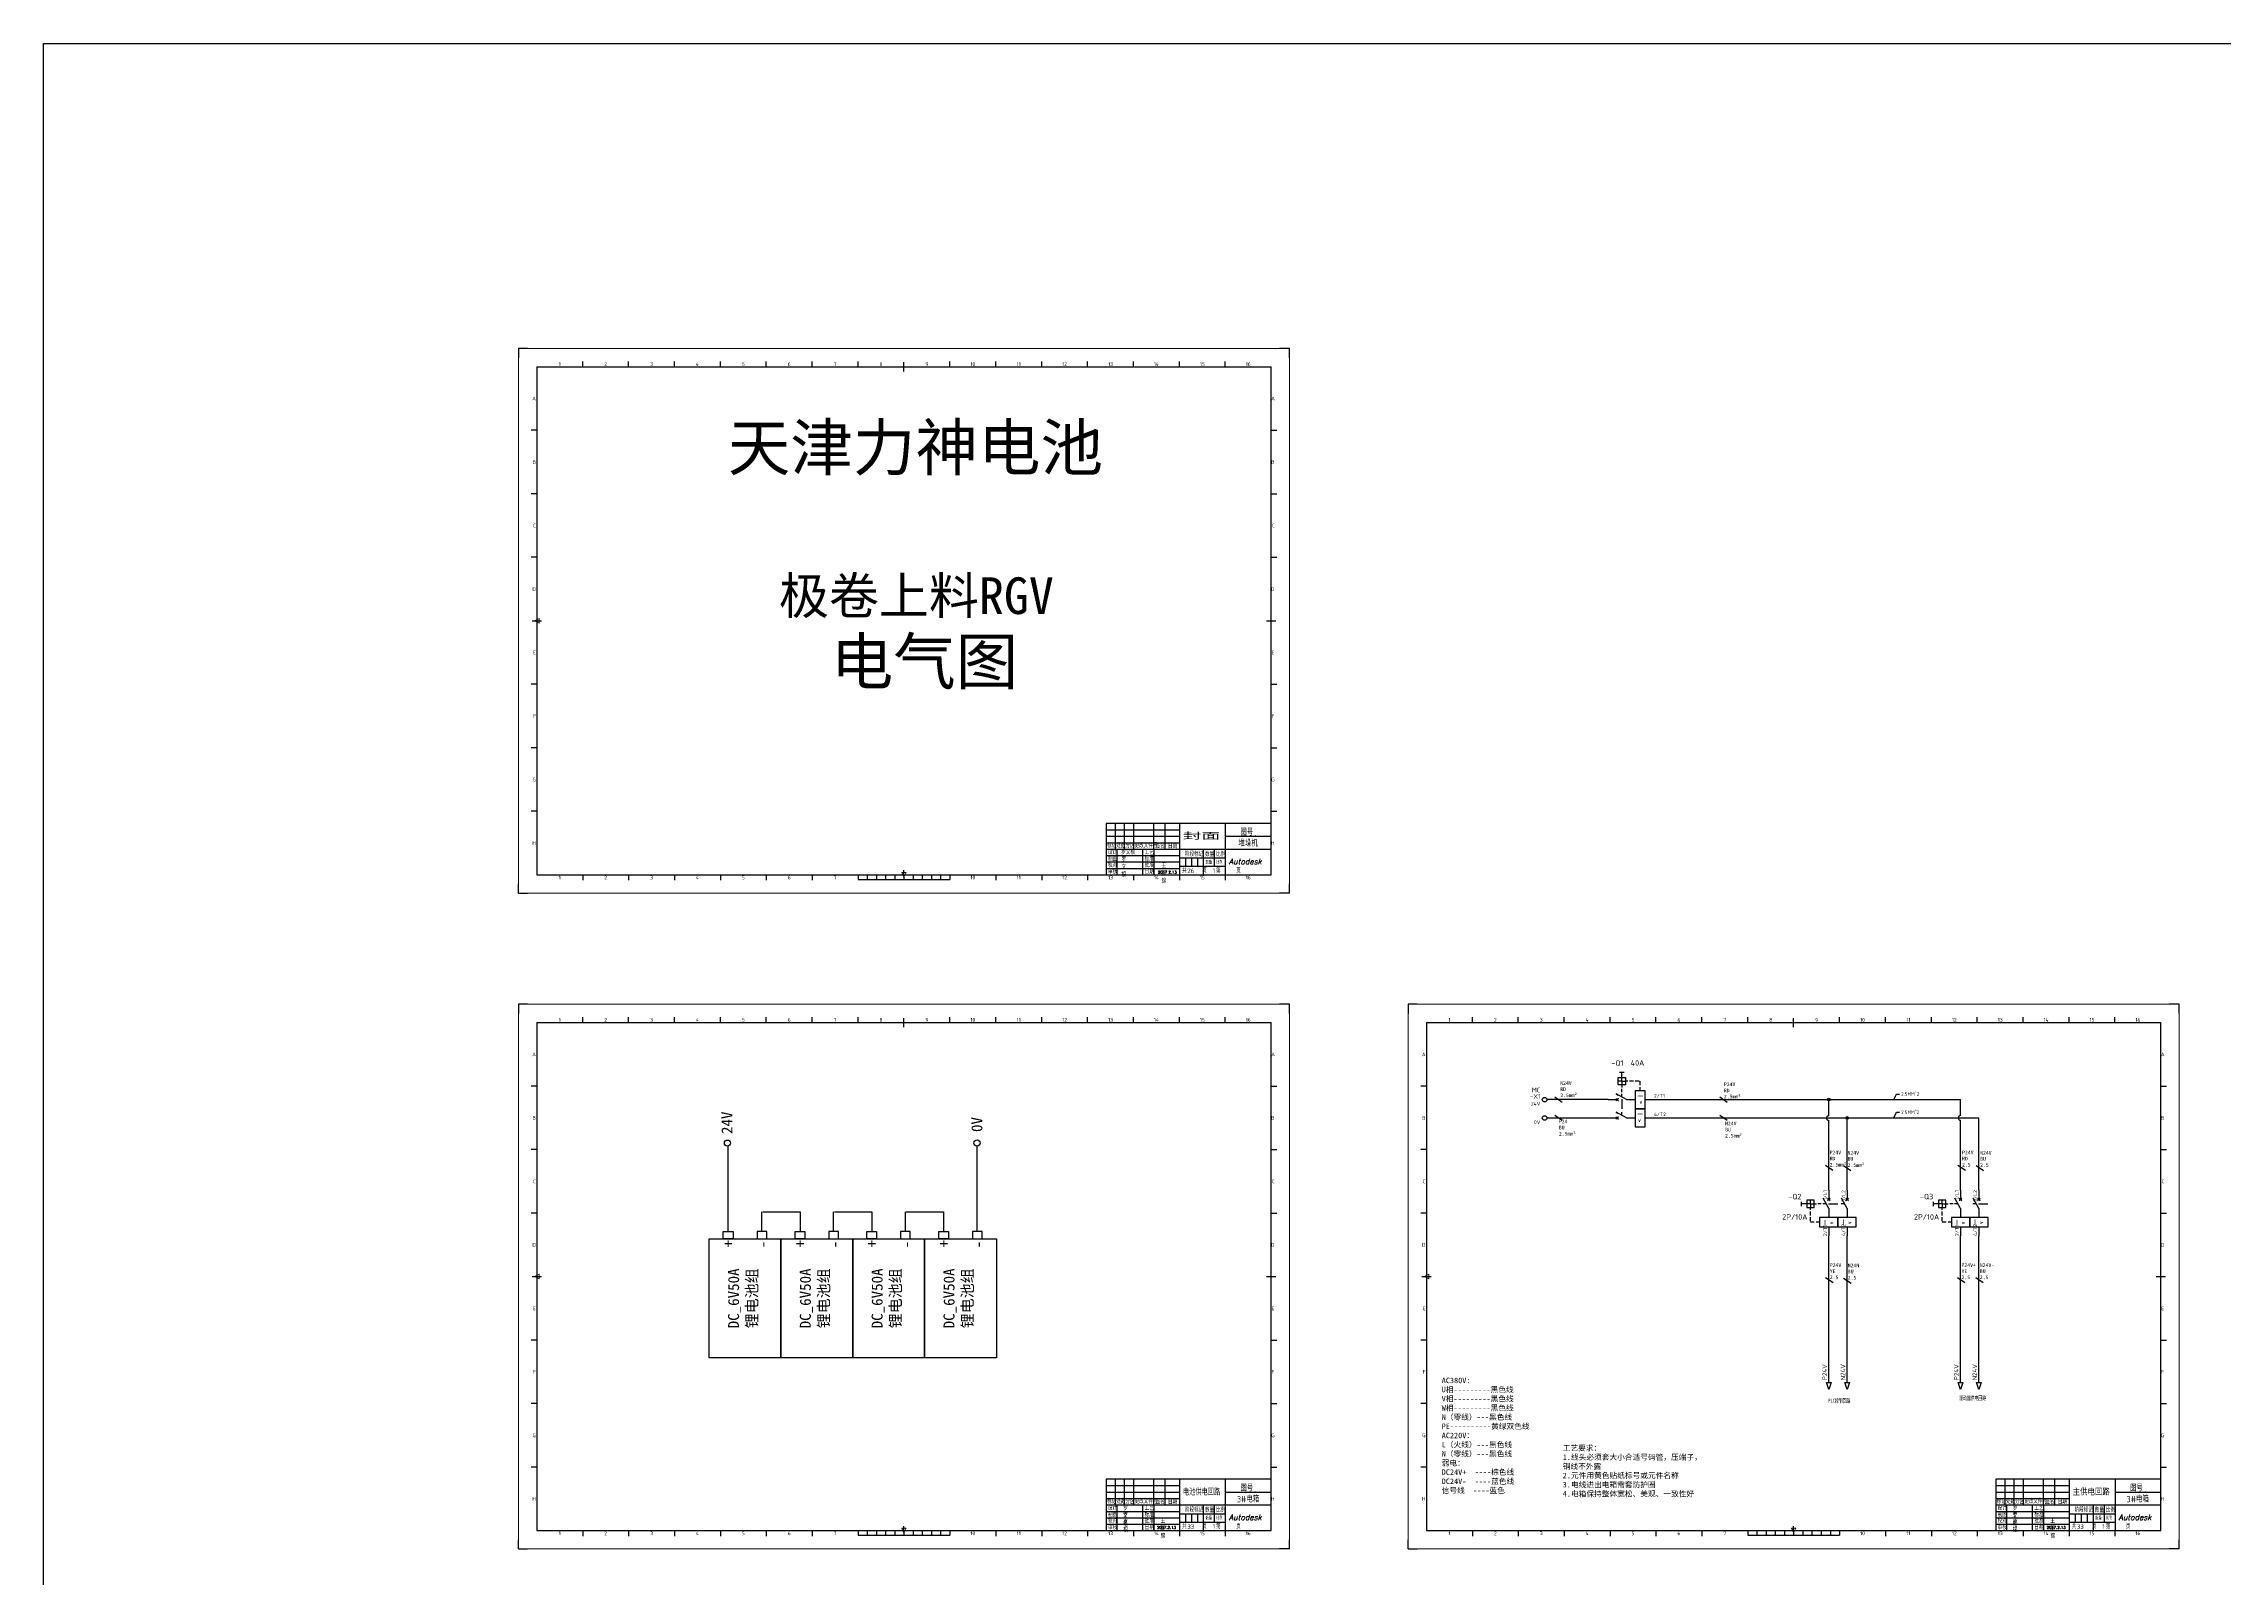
# Model space of a CAD drawing. Header units: inches. Extents: x -128 to 31549, y -2321 to 19035.
# Drawn here: x -128 to 2251, y 6030 to 7704 of the extents above; entities that cross this region are included whole.
import ezdxf
from ezdxf.enums import TextEntityAlignment as Align

# ---------------------------------------------------------------- set-up
doc = ezdxf.new("R2010")
doc.units = ezdxf.units.IN
doc.header["$MEASUREMENT"] = 0
for name, color, linetype in [('AE_BOR', 1, 'Continuous'), ('BLU_0.5mm^2', 5, 'Continuous'), ('BLU_1.5mm^2', 5, 'Continuous'), ('BLU_2.5mm^2', 5, 'Continuous'), ('BLU_6.0mm^2', 5, 'Continuous'), ('LINK', 9, 'Continuous'), ('LOC', 8, 'Continuous'), ('MISC', 2, 'Continuous'), ('SYMS', 7, 'Continuous'), ('TAGS', 51, 'Continuous'), ('TERMS', 4, 'Continuous'), ('WIRENO', 70, 'Continuous'), ('YEL_1.5mm^2', 2, 'Continuous'), ('YEL_2.5mm^2', 2, 'Continuous'), ('YEL_6.0mm^2', 2, 'Continuous'), ('图框_外框线', 7, 'Continuous'), ('图框_标题栏属性', 1, 'Continuous'), ('图框_标题栏文字', 6, 'Continuous')]:
    doc.layers.add(name, color=color, linetype=linetype)
doc.styles.get("Standard").update_dxf_attribs({"font": 'txt', "bigfont": 'gbcbig.shx'})
doc.styles.add('WD', font='romans.shx', dxfattribs={"bigfont": 'gbcbig.shx'})
doc.styles.add('WD_IEC', font='ISOCP2.shx', dxfattribs={"width": 0.9, "height": 4, "bigfont": 'gbcbig.shx'})
doc.styles.add('工程字', font='gbenor.shx', dxfattribs={"bigfont": 'gbcbig.shx'})
doc.styles.add('标准', font='', dxfattribs={"width": 0.667})
doc.styles.get('标准').set_extended_font_data('FangSong_GB2312')
doc.dimstyles.get("Standard").update_dxf_attribs({"dimtxt": 0.18, "dimasz": 0.18, "dimexe": 0.18, "dimexo": 0.0625, "dimgap": 0.09, "dimtad": 0, "dimtih": 1, "dimtoh": 1, "dimdec": 4, "dimzin": 0, "dimdsep": 46, "dimtxsty": 'Standard', "dimcen": 0.09, "dimadec": 0, "dimazin": 0, "dimtfac": 1, "dimtdec": 4, "dimtofl": 0, "dimtmove": 0, "dimatfit": 3, "dimfxl": 1, "dimtolj": 1, "dimtzin": 0, "dimarcsym": 0})

# ---------------------------------------------------------------- blocks, each defined once
blk = doc.blocks.new('gb_a1')
for p, q in [((20, 574), (20, 20)), ((20, 574), (821, 574)), ((821, 20), (821, 574)), ((20, 20), (821, 20))]:
    blk.add_line(p, q)
at = {"layer": 'AE_BOR', "lineweight": 30}
for p, q in [((10, 594), (0, 594)), ((0, 594), (0, 584)), ((841, 594), (830, 594)), ((841, 584), (841, 594)), ((0, 0), (0, 10)), ((0, 0), (10, 0)), ((841, 0), (830, 0)), ((841, 0), (841, 10))]:
    blk.add_line(p, q, dxfattribs=at)
at = {"layer": 'AE_BOR', "color": 1, "lineweight": 15}
for p, q in [((0, 594), (841, 594)), ((0, 0), (0, 594)), ((841, 594), (841, 0)), ((17.5, 297), (22.5, 299.5)), ((22.5, 294.5), (17.5, 297)), ((22.5, 299.5), (22.5, 294.5)), ((841, 0), (0, 0)), ((420.5, 17.5), (418, 22.5)), ((418, 22.5), (423, 22.5)), ((423, 22.5), (420.5, 17.5))]:
    blk.add_line(p, q, dxfattribs=at)
at = {"layer": 'AE_BOR'}
for p, q in [((70.0625, 574), (70.0625, 580)), ((120.125, 574), (120.125, 580)), ((170.1875, 574), (170.1875, 580)), ((220.25, 574), (220.25, 580)), ((270.3125, 574), (270.3125, 580)), ((320.375, 574), (320.375, 580)), ((370.4375, 574), (370.4375, 580)), ((470.5625, 574), (470.5625, 580)), ((520.625, 574), (520.625, 580)), ((570.6875, 574), (570.6875, 580)), ((620.75, 574), (620.75, 580)), ((670.8125, 574), (670.8125, 580)), ((720.875, 574), (720.875, 580)), ((770.9375, 574), (770.9375, 580)), ((20, 504.75), (14, 504.75)), ((821, 504.75), (827, 504.75)), ((20, 435.5), (14, 435.5)), ((821, 435.5), (827, 435.5)), ((20, 366.25), (14, 366.25)), ((821, 366.25), (827, 366.25)), ((20, 227.75), (14, 227.75)), ((821, 227.75), (827, 227.75)), ((20, 158.5), (14, 158.5)), ((821, 158.5), (827, 158.5)), ((20, 89.25), (14, 89.25)), ((821, 89.25), (827, 89.25)), ((70.0625, 20), (70.0625, 14)), ((120.125, 20), (120.125, 14)), ((170.1875, 20), (170.1875, 14)), ((220.25, 20), (220.25, 14)), ((270.3125, 20), (270.3125, 14)), ((320.375, 20), (320.375, 14)), ((520.625, 20), (520.625, 14)), ((570.6875, 20), (570.6875, 14)), ((620.75, 20), (620.75, 14)), ((670.8125, 20), (670.8125, 14)), ((720.875, 20), (720.875, 14)), ((770.9375, 20), (770.9375, 14))]:
    blk.add_line(p, q, dxfattribs=at)
at = {"layer": 'AE_BOR', "color": 2, "lineweight": 30}
for p, q in [((420.5, 574), (420.5, 579)), ((420.5, 569), (420.5, 574)), ((15, 297), (25, 297)), ((816, 297), (826, 297)), ((420.5, 20), (420.5, 25)), ((370.5, 20), (370.5, 15)), ((370.5, 15), (470.5, 15)), ((380.5, 20), (380.5, 15)), ((390.5, 20), (390.5, 15)), ((400.5, 20), (400.5, 15)), ((410.5, 20), (410.5, 15)), ((420.5, 20), (420.5, 15)), ((430.5, 20), (430.5, 15)), ((440.5, 20), (440.5, 15)), ((450.5, 20), (450.5, 15)), ((460.5, 20), (460.5, 15)), ((470.5, 20), (470.5, 15))]:
    blk.add_line(p, q, dxfattribs=at)
at = {"layer": 'AE_BOR', "style": 'WD_IEC'}
for s, p in [('1', (45.03125, 575)), ('2', (95.09375, 575)), ('3', (145.15625, 575)), ('4', (195.21875, 575)), ('5', (245.28125, 575)), ('6', (295.34375, 575)), ('7', (345.40625, 575)), ('8', (395.46875, 575)), ('9', (445.53125, 575)), ('10', (495.59375, 575)), ('11', (545.65625, 575)), ('12', (595.71875, 575)), ('13', (645.78125, 575)), ('14', (695.84375, 575)), ('15', (745.90625, 575)), ('16', (795.96875, 575)), ('1', (45.03125, 15)), ('2', (95.09375, 15)), ('3', (145.15625, 15)), ('4', (195.21875, 15)), ('5', (245.28125, 15)), ('6', (295.34375, 15)), ('7', (345.40625, 15)), ('10', (495.59375, 15)), ('11', (545.65625, 15)), ('12', (595.71875, 15)), ('13', (645.78125, 15)), ('14', (695.84375, 15)), ('15', (745.90625, 15)), ('16', (795.96875, 15))]:
    blk.add_text(s, height=4, dxfattribs=at).set_placement(p, align=Align.CENTER)
for s, p in [('A', (19, 539.375)), ('A', (825.04762, 539.375)), ('B', (19, 470.125)), ('B', (824.66667, 470.125)), ('C', (19, 400.875)), ('C', (824.85714, 400.875)), ('D', (19, 331.625)), ('D', (824.66667, 331.625)), ('E', (19, 262.375)), ('E', (824.47619, 262.375)), ('F', (19, 193.125)), ('F', (824.47619, 193.125)), ('G', (19, 123.875)), ('G', (824.85714, 123.875)), ('H', (19, 54.625)), ('H', (824.66667, 54.625))]:
    blk.add_text(s, height=4, dxfattribs=at).set_placement(p, align=Align.MIDDLE_RIGHT)
blk = doc.blocks.new('HT0002')
blk.add_circle((0, 0), 1.25)
at = {"style": 'WD_IEC', "flags": 8}
for tag, height, p in [('TAGSTRIP', 2.5, (-2.25, 0.5)), ('TERM01', 2, (-2.25, -3.25))]:
    blk.add_attdef(tag, text='', height=height, dxfattribs=at).set_placement(p, align=Align.RIGHT)
at = {"style": 'WD_IEC'}
for tag, p in [('INST', (-2.25, 7.5)), ('LOC', (-2.25, 4))]:
    blk.add_attdef(tag, text='', height=2.5, dxfattribs=at).set_placement(p, align=Align.RIGHT)
at = {"style": 'WD_IEC', "flags": 1}
for tag, p, height in [('X4TERM01', (-1.25, 0), 0.32), ('X4PIN01', (-1.25, 1), 0.4), ('X4TERMDESC01', (-1.25, 0.5), 0.4), ('X2TERM01', (0, 1.25), 0.32), ('X2PIN01', (0, 2.25), 0.4), ('X2TERMDESC01', (0, 1.75), 0.4), ('X8PIN01', (0, -0.25), 0.4), ('X1TERM01', (1.25, 0), 0.32), ('X1PIN01', (1.25, 1), 0.4), ('X1TERMDESC01', (1.25, 0.5), 0.4), ('ASSYCODE', (2.75, 10.75), 1), ('CATDESC', (2.75, 9.25), 1), ('MFG', (2.75, 7.25), 1.5), ('CAT', (2.75, 4.75), 1.5), ('X8TERM01', (0, -1.25), 0.32), ('X8TERMDESC01', (0, -0.75), 0.4), ('STRIPSEQ', (0, -3), 0.4), ('LINKTERM', (0, -2), 0.4)]:
    blk.add_attdef(tag, p, '', height=height, dxfattribs=at)
blk = doc.blocks.new('CorpLogoBlock')
at = {"insert": (-46.1, 17.5), "char_height": 6, "width": 37.205, "attachment_point": 1, "style": '工程字'}
blk.add_mtext('{\\Fitalic|c0;Autodesk}', dxfattribs=at)
blk = doc.blocks.new('GB_TitleBlock')
at = {"lineweight": -3}
for p, q in [((-50, 42), (0, 42)), ((-50, 28), (0, 28))]:
    blk.add_line(p, q, dxfattribs=at)
blk.add_point((-17, 42), dxfattribs=at)
at = {"layer": '图框_外框线'}
for p, q in [((-180, 49), (-100, 49)), ((-170, 56), (-170, 28)), ((-160, 28), (-160, 56)), ((-150, 56), (-150, 28)), ((-128, 28), (-128, 56)), ((-116, 56), (-116, 28)), ((-100, 56), (-100, 0)), ((-50, 56), (-50, 0)), ((-180, 42), (-100, 42)), ((-180, 35), (-100, 35)), ((-180, 28), (-50, 28)), ((-168, 0), (-168, 28)), ((-140, 0), (-140, 28)), ((-128, 28), (-128, 0)), ((-74, 28), (-74, 0)), ((-62, 28), (-62, 9)), ((-180, 21), (-100, 21)), ((-180, 14), (-100, 14)), ((-180, 7), (-100, 7)), ((-50, 18), (-100, 18)), ((-50, 9), (-100, 9)), ((-93.5, 18), (-93.5, 9)), ((-87, 18), (-87, 9)), ((-80.5, 18), (-80.5, 9))]:
    blk.add_line(p, q, dxfattribs=at)
blk.add_lwpolyline([(0, 56), (-180, 56), (-180, 0), (0, 0), (0, 56)], dxfattribs=at)
at = {"style": 'WD', "flags": 1}
blk.add_attdef('WD_TB', (-168.4, 50.5), '', height=2, dxfattribs=at)
at = {"layer": '图框_标题栏属性', "style": '工程字'}
for tag, p in [('REV3', (-179.6, 50.9)), ('REV2', (-179.4, 43.5)), ('REV1', (-179.4, 36.8))]:
    blk.add_attdef(tag, p, '', height=3, dxfattribs=at)
for tag, height, width, p, p2 in [('REV3DET', 3, 13.288798, (-148.8, 50.8), (-130.5, 50.8)), ('BY3', 3, 6.930672, (-126.9, 50.8), (-117.4, 50.8)), ('RD3', 3, 9.096075, (-114.7, 50.8), (-102.2, 50.8)), ('REV2DET', 3, 1.39216, (-148.8, 43.8), (-130.5, 43.8)), ('REV1DET', 3, 13.288798, (-148.8, 36.8), (-130.5, 36.8)), ('BY2', 3, 6.930672, (-126.9, 43.8), (-117.4, 43.8)), ('BY1', 3, 6.930672, (-126.9, 36.8), (-117.4, 36.8)), ('RD2', 3, 9.096075, (-114.7, 43.8), (-102.2, 43.8)), ('RD1', 3, 9.096075, (-114.7, 36.8), (-102.2, 36.8)), ('文件名称', 7, 2.04191, (-96.3, 38.3), (-55.6, 38.3))]:
    blk.add_attdef(tag, text='', height=height, dxfattribs=dict(at, width=width)).set_placement(p, p2, align=Align.FIT)
for tag, p in [('图号', (-26.6, 46.9)), ('项目名称', (-25.3, 35.2))]:
    blk.add_attdef(tag, text='', height=7, dxfattribs=at).set_placement(p, align=Align.MIDDLE)
at = {"layer": '图框_标题栏属性', "lineweight": -3}
for tag, p in [('罗文根', (-163.6, 22.3)), ('工艺', (-123.6, 22.3)), ('校对', (-163.6, 8.3)), ('制图', (-163.6, 15.3)), ('审核', (-163.6, 1.3)), ('标准', (-123.6, 15.3)), ('批准', (-123.6, 8.3)), ('日期', (-123.6, 1.3))]:
    blk.add_attdef(tag, p, '', height=5, dxfattribs=at)
at = {"layer": '图框_标题栏属性', "style": '工程字'}
for tag, height, p in [('总数', 5, (-87.7, 4.4)), ('数量', 3.5, (-68, 13.6)), ('页数', 5, (-62.4, 4.4)), ('比例', 3.5, (-56.4, 13.7))]:
    blk.add_attdef(tag, text='', height=height, dxfattribs=at).set_placement(p, align=Align.MIDDLE_CENTER)
at = {"layer": '图框_标题栏文字', "style": '工程字'}
for s, p in [('标记', (-179, 29.4)), ('设计', (-178, 22.3)), ('处数', (-169, 29.4)), ('分区', (-159, 29.4)), ('更改文件号', (-149, 29.6)), ('工艺', (-138, 22.1)), ('签名', (-126, 29)), ('日期', (-112.5, 29)), ('阶段标记', (-94.1, 20.2)), ('数量', (-72.1, 20)), ('比例', (-60, 20)), ('制图', (-178, 15)), ('校对', (-178, 8.3)), ('审核', (-178, 1.1)), ('标准', (-138, 14.9)), ('批准', (-138, 8.1)), ('日期', (-138, 1.1)), ('共     页   第     页', (-97.2, 2))]:
    blk.add_text(s, height=5, dxfattribs=at).set_placement(p)
blk = doc.blocks.new('VCB11Q29')
for p, q in [((-15, 1.2), (-15, -1.2)), ((-12, 0), (-15, 0)), ((-10, 2), (-12, 2)), ((-12, 2), (-12, -2)), ((-10, 0), (-12, 0)), ((-10, 0), (-10, 2)), ((-8, 2), (-10, 2)), ((-10, 0), (-10, -2)), ((-10, 0), (-8, 0)), ((-8, -2), (-8, 2)), ((-8, 0), (-6.7, 0)), ((-4.1, 0), (-5.9, 0)), ((-1.4, 0), (-3.2, 0)), ((0, -2.5), (-3.1, 3.1)), ((-3.1, 3.1), (-2.5, 2)), ((-0.7, 1.8), (0.7, 3.2)), ((-0.7, 3.2), (0.7, 1.8)), ((0, 7.5), (0, 2.5)), ((-12, -2), (-8, -2)), ((-10, -3.2), (-10, -2)), ((-10, -6.4), (-10, -4.1)), ((-10, -9.4), (-10, -7.3)), ((-7.9, -10), (-10, -10)), ((-5, -10), (-6.8, -10)), ((0, -2.5), (0, -7.5)), ((0, -12.5), (0, -17.5))]:
    blk.add_line(p, q)
blk.add_lwpolyline([(-5, -7.5), (-5, -12.5), (5, -12.5), (5, -7.5)], close=True)
at = {"style": 'WD_IEC'}
for tag, p in [('INST', (-18.4, 9.5)), ('LOC', (-18.4, 6)), ('DESC1', (-18.6, -13)), ('DESC2', (-18, -16.9)), ('DESC3', (-17.8, -21))]:
    blk.add_attdef(tag, text='', height=2.7, dxfattribs=at).set_placement(p, align=Align.RIGHT)
at = {"color": 7, "style": 'WD_IEC'}
blk.add_attdef('TAG1', text='', height=3, dxfattribs=at).set_placement((-18.5, 2.5), align=Align.CENTER)
at = {"style": 'WD_IEC', "flags": 1}
for tag, p, height in [('X4LINK', (-15, 0), 0.32), ('X1LINK', (-0.2, 0), 0.32), ('MFG', (2.8, 6.5), 1.5), ('CAT', (2.8, 4), 1.5), ('CONTACT', (-5, -7.5), 1), ('COMMON', (-3.7, -8.8), 1), ('ASSYCODE', (0.7, -13.8), 1), ('FAMILY', (0.7, -15.3), 1), ('CATDESC', (0.7, -16.8), 1)]:
    blk.add_attdef(tag, p, '', height=height, dxfattribs=at)
at = {"color": 7, "style": 'WD_IEC'}
blk.add_attdef('TERM01', text='', height=2, rotation=90, dxfattribs=at).set_placement((-1, 7.5), align=Align.RIGHT)
at = {"color": 0, "style": 'WD_IEC', "flags": 1}
for tag, p in [('X2TERM01', (0, 7.5)), ('X8TERM02', (0, -17.5))]:
    blk.add_attdef(tag, p, '', height=0.32, dxfattribs=at)
at = {"style": 'WD_IEC'}
blk.add_attdef('RATING1', text='', height=3, dxfattribs=at).set_placement((-18.5, -8.6), align=Align.CENTER)
at = {"color": 0, "style": 'WD_IEC'}
blk.add_attdef('TEXT', text='', height=3, dxfattribs=at).set_placement((0.1, -11.6), align=Align.CENTER)
at = {"color": 7, "style": 'WD_IEC'}
blk.add_attdef('TERM02', (-1, -17.5), '', height=2, rotation=90, dxfattribs=at)
blk = doc.blocks.new('VCB21Q29')
for p, q in [((-1.4, 0), (-3.2, 0)), ((0, -2.5), (-3.1, 3.1)), ((-3.1, 3.1), (-2.5, 2)), ((-0.7, 1.8), (0.7, 3.2)), ((-0.7, 3.2), (0.7, 1.8)), ((0, 7.5), (0, 2.5)), ((0, -2.5), (0, -7.5)), ((0, -12.5), (0, -17.5))]:
    blk.add_line(p, q)
blk.add_lwpolyline([(-5, -7.5), (-5, -12.5), (5, -12.5), (5, -7.5)], close=True)
at = {"style": 'WD_IEC'}
for tag, height, p in [('INST', 2.7, (-6.5, 9.7)), ('LOC', 2.7, (-6.5, 6.2)), ('RATING1', 2.5, (-6.7, -8.5)), ('DESC1', 2.7, (-6.7, -12.9)), ('DESC3', 2.7, (-6, -20.9)), ('DESC2', 2.7, (-6, -16.9))]:
    blk.add_attdef(tag, text='', height=height, dxfattribs=at).set_placement(p, align=Align.RIGHT)
at = {"color": 0, "linetype": 'ByBlock', "style": 'WD_IEC', "flags": 1}
blk.add_attdef('TAG2', text='', height=3, dxfattribs=at).set_placement((-6.5, 1.9), align=Align.MIDDLE)
at = {"style": 'WD_IEC', "flags": 1}
for tag, p, height in [('X4LINK', (-5.1, 0), 0.32), ('X1LINK', (-0.1, 0), 0.32), ('X2TERM01', (0, 7.5), 0.32), ('CONTACT', (-5, -7.5), 1), ('COMMON', (-3.7, -8.8), 1), ('X8TERM02', (0, -17.5), 0.32), ('FAMILY', (0.7, -15.3), 1)]:
    blk.add_attdef(tag, p, '', height=height, dxfattribs=at)
at = {"color": 7, "style": 'WD_IEC'}
blk.add_attdef('TERM01', text='', height=2, rotation=90, dxfattribs=at).set_placement((-1, 7.5), align=Align.RIGHT)
at = {"style": 'WD_IEC'}
blk.add_attdef('TEXT', text='', height=3, dxfattribs=at).set_placement((0, -11.5), align=Align.CENTER)
at = {"color": 7, "style": 'WD_IEC'}
blk.add_attdef('TERM02', (-1, -17.5), '', height=2, rotation=90, dxfattribs=at)
blk = doc.blocks.new('wddot')
for radius in [0.72, 0.449, 0.223]:
    blk.add_circle((0, 0), radius)
blk = doc.blocks.new('HA1S4')
blk.add_lwpolyline([(0, -3.75), (-1.25, 0), (1.25, 0)], close=True)
at = {"color": 7, "style": 'WD_IEC', "flags": 8}
blk.add_attdef('WIRENO', (-1, 1.25), '', height=2.5, rotation=90, dxfattribs=at)
at = {"style": 'WD_IEC', "flags": 1}
blk.add_attdef('X2TERM01', (0, 0), '', height=0.32, dxfattribs=at)
at = {"style": 'WD_IEC'}
blk.add_attdef('DESC1', text='', height=2.5, rotation=90, dxfattribs=at).set_placement((1, 1.25), align=Align.TOP_LEFT)
at = {"style": 'WD_IEC', "flags": 1}
blk.add_attdef('SIGCODE', text='', height=1, dxfattribs=at).set_placement((-2.5, -3.2), align=Align.RIGHT)
at = {"style": 'WD_IEC'}
blk.add_attdef('XREF', text='', height=2.5, rotation=90, dxfattribs=at).set_placement((0, -5), align=Align.MIDDLE_RIGHT)
blk = doc.blocks.new('PACK')
at = {"color": 7}
for points in [[(7666.3, 8177), (7666.3, 8184.8), (7677, 8184.8), (7677, 8177)], [(7713.7, 8177), (7713.7, 8184.8), (7703.1, 8184.8), (7703.1, 8177)], [(7650.9, 8047.2), (7650.9, 8177), (7729.2, 8177), (7729.2, 8047.2)]]:
    blk.add_lwpolyline(points, close=True, dxfattribs=at)
at = {"char_height": 12, "attachment_point": 1, "rotation": 90}
for s, insert, width in [('{\\fFangSong|b0|i0|c134|p49;+}', (7665.8, 8167.5), 4.2), ('{\\fFangSong|b0|i0|c134|p49;-}', (7703.2, 8166.7), 4.2), ('{\\fFangSong|b0|i0|c134|p49;DC_6V50A\\P锂电池组}', (7671.5, 8079.3), 76.209)]:
    blk.add_mtext(s, dxfattribs=dict(at, insert=insert, width=width))

msp = doc.modelspace()

# ---------------------------------------------------------------- linework, layer by layer
at = {"color": 0}
for p, q in [((1520.3, 6555), (1528.4, 6549.5)), ((1700.3, 6555), (1708.4, 6549.5)), ((1520.3, 6535.2), (1528.4, 6529.8)), ((1700.3, 6535.2), (1708.4, 6529.8)), ((1815.6, 6480.8), (1823.7, 6475.3)), ((1835.3, 6480.4), (1843.4, 6474.9)), ((1960.1, 6480.8), (1968.3, 6475.3)), ((1979.8, 6480.4), (1987.9, 6474.9)), ((1815.8, 6358), (1823.9, 6352.5)), ((1835.4, 6357.5), (1843.5, 6352)), ((1959.5, 6358), (1967.6, 6352.5)), ((1979.5, 6358), (1987.6, 6352.5)), ((1819.2, 6243.5), (1819.1, 6321.4)), ((1839.2, 6243.5), (1839.2, 6321.4))]:
    msp.add_line(p, q, dxfattribs=at)
at = {"color": 3}
msp.add_lwpolyline([(-127.9, 7703.8), (4880.5, 7703.8), (4880.5, 2061.2), (-127.9, 2061.2)], close=True, dxfattribs=at)
at = {"layer": 'BLU_0.5mm^2', "color": 7}
for p, q in [((618.7, 6408.2), (618.7, 6501.5)), ((890.5, 6408.2), (890.5, 6501.5)), ((655.5, 6408.2), (655.5, 6429.9)), ((656.4, 6429.9), (697.1, 6429.9)), ((697.1, 6429.9), (697.1, 6408.2)), ((733.8, 6408.2), (733.8, 6429.9)), ((734.7, 6429.9), (775.4, 6429.9)), ((775.4, 6429.9), (775.4, 6408.2)), ((812.2, 6408.2), (812.2, 6429.9)), ((813, 6429.9), (853.7, 6429.9)), ((853.7, 6429.9), (853.7, 6408.2))]:
    msp.add_line(p, q, dxfattribs=at)
for centre in [(617.9, 6504.7), (890.2, 6504.8)]:
    msp.add_circle(centre, 3.34, dxfattribs=at)
at = {"layer": 'BLU_1.5mm^2', "color": 0}
for p, q in [((1982.9, 6514.6), (1982.9, 6532.1)), ((1982.9, 6453.4), (1982.9, 6514.6)), ((1982.9, 6243.5), (1982.9, 6403.4))]:
    msp.add_line(p, q, dxfattribs=at)
at = {"layer": 'BLU_2.5mm^2', "color": 0}
for p, q in [((1839.2, 6514.6), (1839.2, 6532.1)), ((1839.2, 6453.4), (1839.2, 6514.7)), ((1839.2, 6321.4), (1839.2, 6403.4))]:
    msp.add_line(p, q, dxfattribs=at)
at = {"layer": 'BLU_6.0mm^2', "color": 0}
for p, q in [((1511.7, 6532.1), (1578.5, 6532.1)), ((1628.5, 6532.1), (1982.9, 6532.1))]:
    msp.add_line(p, q, dxfattribs=at)
at = {"layer": 'LINK', "color": 0}
for points in [[(1593.5, 6552.5), (1593.5, 6542.2)], [(1818.8, 6438.4), (1829, 6438.4)], [(1982.5, 6438.4), (1992.8, 6438.4)]]:
    msp.add_lwpolyline(points, dxfattribs=at)
at = {"layer": 'YEL_1.5mm^2', "color": 0}
for p, q in [((1962.9, 6534.7), (1962.9, 6552.2)), ((1962.9, 6514.6), (1962.9, 6529.6)), ((1962.9, 6453.4), (1962.9, 6514.6)), ((1962.9, 6243.5), (1962.9, 6403.4))]:
    msp.add_line(p, q, dxfattribs=at)
msp.add_arc((1962.9, 6532.1), 2.54, 90, 270, dxfattribs=at)
at = {"layer": 'YEL_2.5mm^2', "color": 0}
for p, q in [((1819.2, 6534.5), (1819.2, 6552.2)), ((1819.2, 6514.6), (1819.2, 6529.5)), ((1819.2, 6453.4), (1819.2, 6514.6)), ((1819.2, 6321.4), (1819.2, 6403.4))]:
    msp.add_line(p, q, dxfattribs=at)
msp.add_arc((1819.2, 6532), 2.54, 90, 270, dxfattribs=at)
at = {"layer": 'YEL_6.0mm^2', "color": 0}
for p, q in [((1578.5, 6552.1), (1511.7, 6552.1)), ((1628.5, 6552.1), (1962.9, 6552.2))]:
    msp.add_line(p, q, dxfattribs=at)

# ---------------------------------------------------------------- block references
at = {"color": 0}
for name, p in [('gb_a1', (390, 6777.3)), ('CorpLogoBlock', (1211, 6797.3)), ('gb_a1', (390, 6062.1)), ('gb_a1', (1360.4, 6062.1)), ('CorpLogoBlock', (1211, 6082.1)), ('CorpLogoBlock', (2181.4, 6082.1))]:
    msp.add_blockref(name, p, dxfattribs=at)
ref = msp.add_blockref('GB_TitleBlock', (1211, 6797.3), dxfattribs=at)
ref.add_attrib('日期', '2017.2.13', (1087.4, 6798.6), dxfattribs={"layer": '图框_标题栏属性', "lineweight": -3, "height": 3})
ref.add_attrib('设计', '罗文根', (1047.4, 6819.6), dxfattribs={"layer": '图框_标题栏属性', "lineweight": -3, "height": 5})
ref.add_attrib('页数', '1', dxfattribs={"layer": '图框_标题栏属性', "height": 5, "style": '工程字'}).set_placement((1148.6, 6801.7), align=Align.MIDDLE_CENTER)
ref.add_attrib('总数', '26', dxfattribs={"layer": '图框_标题栏属性', "height": 5, "style": '工程字'}).set_placement((1123.3, 6801.7), align=Align.MIDDLE_CENTER)
ref.add_attrib('比例', '比例', dxfattribs={"layer": '图框_标题栏属性', "height": 3.5, "style": '工程字'}).set_placement((1154.6, 6811.1), align=Align.MIDDLE_CENTER)
ref.add_attrib('数量', '数量', dxfattribs={"layer": '图框_标题栏属性', "height": 3.5, "style": '工程字'}).set_placement((1143, 6810.9), align=Align.MIDDLE_CENTER)
ref.add_attrib('项目名称', '堆垛机', dxfattribs={"layer": '图框_标题栏属性', "height": 7, "style": '工程字'}).set_placement((1185.8, 6832.5), align=Align.MIDDLE)
ref.add_attrib('图号', '图号', dxfattribs={"layer": '图框_标题栏属性', "height": 7, "style": '工程字'}).set_placement((1184.4, 6844.3), align=Align.MIDDLE)
ref.add_attrib('文件名称', '封面', dxfattribs={"layer": '图框_标题栏属性', "height": 7, "style": '工程字', "width": 4.214503}).set_placement((1114.7, 6835.7), (1155.4, 6835.7), align=Align.FIT)
at = {"color": 3}
for p in [(-7052.9, -1776.6), (-6974.6, -1776.6), (-6896.3, -1776.6), (-6817.9, -1776.6)]:
    msp.add_blockref('PACK', p, dxfattribs=at)
at = {"color": 0}
ref = msp.add_blockref('GB_TitleBlock', (1211, 6082.1), dxfattribs=at)
ref.add_attrib('页数', '1', dxfattribs={"layer": '图框_标题栏属性', "height": 5, "style": '工程字'}).set_placement((1148.6, 6086.5), align=Align.MIDDLE_CENTER)
ref.add_attrib('总数', '33', dxfattribs={"layer": '图框_标题栏属性', "height": 5, "style": '工程字'}).set_placement((1123.3, 6086.5), align=Align.MIDDLE_CENTER)
ref.add_attrib('比例', '比例', dxfattribs={"layer": '图框_标题栏属性', "height": 3.5, "style": '工程字'}).set_placement((1154.6, 6095.9), align=Align.MIDDLE_CENTER)
ref.add_attrib('数量', '数量', dxfattribs={"layer": '图框_标题栏属性', "height": 3.5, "style": '工程字'}).set_placement((1143, 6095.7), align=Align.MIDDLE_CENTER)
ref.add_attrib('项目名称', '3#电箱', dxfattribs={"layer": '图框_标题栏属性', "height": 7, "style": '工程字'}).set_placement((1185.8, 6117.3), align=Align.MIDDLE)
ref.add_attrib('图号', '图号', dxfattribs={"layer": '图框_标题栏属性', "height": 7, "style": '工程字'}).set_placement((1184.4, 6129.1), align=Align.MIDDLE)
ref.add_attrib('文件名称', '电池供电回路', dxfattribs={"layer": '图框_标题栏属性', "height": 7, "style": '工程字', "width": 1.347347}).set_placement((1114.7, 6120.5), (1155.4, 6120.5), align=Align.FIT)
ref = msp.add_blockref('GB_TitleBlock', (2181.4, 6082.1), dxfattribs=at)
ref.add_attrib('页数', '1', dxfattribs={"layer": '图框_标题栏属性', "height": 5, "style": '工程字'}).set_placement((2118.9, 6086.5), align=Align.MIDDLE_CENTER)
ref.add_attrib('总数', '33', dxfattribs={"layer": '图框_标题栏属性', "height": 5, "style": '工程字'}).set_placement((2093.6, 6086.5), align=Align.MIDDLE_CENTER)
ref.add_attrib('比例', '比例', dxfattribs={"layer": '图框_标题栏属性', "height": 3.5, "style": '工程字'}).set_placement((2125, 6095.9), align=Align.MIDDLE_CENTER)
ref.add_attrib('数量', '数量', dxfattribs={"layer": '图框_标题栏属性', "height": 3.5, "style": '工程字'}).set_placement((2113.4, 6095.7), align=Align.MIDDLE_CENTER)
ref.add_attrib('项目名称', '3#电箱', dxfattribs={"layer": '图框_标题栏属性', "height": 7, "style": '工程字'}).set_placement((2156.1, 6117.3), align=Align.MIDDLE)
ref.add_attrib('图号', '图号', dxfattribs={"layer": '图框_标题栏属性', "height": 7, "style": '工程字'}).set_placement((2154.8, 6129.1), align=Align.MIDDLE)
ref.add_attrib('文件名称', '主供电回路', dxfattribs={"layer": '图框_标题栏属性', "height": 7, "style": '工程字', "width": 1.620963}).set_placement((2085.1, 6120.5), (2125.8, 6120.5), align=Align.FIT)
at = {"layer": 'SYMS', "color": 0}
ref = msp.add_blockref('VCB11Q29', (1593.5, 6552.1), dxfattribs=dict(at, xscale=-2, yscale=2, zscale=2, rotation=90))
ref.add_attrib('TEXT', 'I >', dxfattribs={"layer": '0', "color": 0, "extrusion": (0, 0, -1), "height": 6, "rotation": 270, "style": 'WD_IEC'}).set_placement((-1616.7, 6551.9), align=Align.CENTER)
ref.add_attrib('RATING1', '40A', dxfattribs={"layer": '0', "extrusion": (0, 0, -1), "height": 6, "style": 'WD_IEC', "text_generation_flag": 2}).set_placement((-1610.6, 6589.2), align=Align.CENTER)
ref.add_attrib('TAG1', '-Q1', dxfattribs={"layer": '0', "color": 7, "extrusion": (0, 0, -1), "height": 6, "style": 'WD_IEC', "text_generation_flag": 2}).set_placement((-1588.6, 6589), align=Align.CENTER)
ref.add_attrib('TERM02', '2/T1', (-1628.5, 6554.1), dxfattribs={"layer": '0', "color": 7, "extrusion": (0, 0, -1), "height": 4, "style": 'WD_IEC', "text_generation_flag": 2})
ref = msp.add_blockref('HT0002', (1509.2, 6552.1), dxfattribs=dict(at, xscale=2, yscale=2, zscale=2))
ref.add_attrib('TAGSTRIP', '-X1', dxfattribs={"layer": 'TAGS', "height": 5, "style": 'WD_IEC', "flags": 8}).set_placement((1504.7, 6553.1), align=Align.RIGHT)
ref.add_attrib('LOC', 'MC', dxfattribs={"layer": 'LOC', "height": 5, "style": 'WD_IEC'}).set_placement((1504.7, 6560.1), align=Align.RIGHT)
ref.add_attrib('TERM01', '24V', dxfattribs={"layer": 'TERMS', "height": 4, "style": 'WD_IEC', "flags": 8}).set_placement((1504.7, 6545.6), align=Align.RIGHT)
ref = msp.add_blockref('VCB21Q29', (1593.5, 6532.1), dxfattribs=dict(at, xscale=-2, yscale=2, zscale=2, rotation=90))
ref.add_attrib('TEXT', 'I >', dxfattribs={"layer": 'MISC', "height": 6, "rotation": 270, "style": 'WD_IEC'}).set_placement((1610.4, 6532.1), align=Align.CENTER)
ref.add_attrib('TERM02', '4/T2', (-1628.5, 6534.1), dxfattribs={"layer": '0', "color": 7, "extrusion": (0, 0, -1), "height": 4, "style": 'WD_IEC', "text_generation_flag": 2})
at = {"layer": 'SYMS', "color": 0, "xscale": 2, "yscale": 2, "zscale": 2}
for p in [(1819.2, 6552.2), (1839.2, 6532.1)]:
    msp.add_blockref('wddot', p, dxfattribs=at)
at = {"layer": 'SYMS', "color": 0}
ref = msp.add_blockref('HT0002', (1509.2, 6532.1), dxfattribs=dict(at, xscale=2, yscale=2, zscale=2))
ref.add_attrib('TERM01', '0V', dxfattribs={"layer": 'TERMS', "height": 4, "style": 'WD_IEC', "flags": 8}).set_placement((1504.7, 6525.6), align=Align.RIGHT)
at = {"layer": 'SYMS', "color": 0, "xscale": 2, "yscale": 2, "zscale": 2}
for name, p, values in [('VCB11Q29', (1819.2, 6438.4), {'TEXT': 'I >', 'RATING1': '2P/10A', 'TAG1': '-Q2', 'TERM01': '1/L1', 'TERM02': '2/T1'}), ('VCB11Q29', (1962.9, 6438.4), {'TEXT': 'I >', 'RATING1': '2P/10A', 'TAG1': '-Q3', 'TERM01': '1/L1', 'TERM02': '2/T1'}), ('HA1S4', (1819.2, 6243.5), {'WIRENO': 'P24V'}), ('HA1S4', (1839.2, 6243.5), {'WIRENO': 'N24V'}), ('HA1S4', (1962.9, 6243.5), {'WIRENO': 'P24V'}), ('HA1S4', (1982.9, 6243.5), {'WIRENO': 'N24V'})]:
    msp.add_blockref(name, p, dxfattribs=at).add_auto_attribs(values)
at = {"layer": 'SYMS', "color": 0}
ref = msp.add_blockref('VCB21Q29', (1839.2, 6438.4), dxfattribs=dict(at, xscale=2, yscale=2, zscale=2))
ref.add_attrib('TEXT', 'I >', dxfattribs={"layer": 'MISC', "height": 6, "style": 'WD_IEC'}).set_placement((1839.2, 6415.5), align=Align.CENTER)
ref.add_attrib('TERM01', '3/L2', dxfattribs={"layer": '0', "color": 7, "height": 4, "rotation": 90, "style": 'WD_IEC'}).set_placement((1837.2, 6453.4), align=Align.RIGHT)
ref.add_attrib('TERM02', '4/T2', (1837.2, 6403.4), dxfattribs={"layer": '0', "color": 7, "height": 4, "rotation": 90, "style": 'WD_IEC'})
ref = msp.add_blockref('VCB21Q29', (1982.9, 6438.4), dxfattribs=dict(at, xscale=2, yscale=2, zscale=2))
ref.add_attrib('TEXT', 'I >', dxfattribs={"layer": 'MISC', "height": 6, "style": 'WD_IEC'}).set_placement((1982.9, 6415.5), align=Align.CENTER)
ref.add_attrib('TERM01', '3/L2', dxfattribs={"layer": '0', "color": 7, "height": 4, "rotation": 90, "style": 'WD_IEC'}).set_placement((1980.9, 6453.4), align=Align.RIGHT)
ref.add_attrib('TERM02', '4/T2', (1980.9, 6403.4), dxfattribs={"layer": '0', "color": 7, "height": 4, "rotation": 90, "style": 'WD_IEC'})

# ---------------------------------------------------------------- texts
at = {"color": 3, "attachment_point": 1}
for s, insert, char_height, width in [('{\\C1;罗文根}', (1047.8, 6816.6), 5, 0.424), ('{\\C1;王毓锦}', (1091.5, 6809.7), 5, 0.424), ('{\\C1;罗文根}', (1049.5, 6109.1), 5, 0.424), ('{\\C1;罗文根}', (1049.7, 6102.2), 5, 0.424), ('{\\C1;王毓锦}', (1090.5, 6095.3), 5, 0.424), ('{\\C1;罗文根}', (2019.9, 6109.1), 5, 0.424), ('{\\C1;罗文根}', (2020, 6102.2), 5, 0.424), ('{\\C1;王毓锦}', (2060.9, 6095.3), 5, 0.424), ('{\\C1;2017.2.13}', (1086.5, 6087), 3, 1.365), ('{\\C1;2017.2.13}', (2056.9, 6087), 3, 1.365)]:
    msp.add_mtext(s, dxfattribs=dict(at, insert=insert, char_height=char_height, width=width))
at = {"char_height": 12, "width": 4.2, "attachment_point": 1, "rotation": 90}
for s, insert in [('{\\fFangSong|b0|i0|c134|p49;24V}', (611.4, 6514.6)), ('{\\fFangSong|b0|i0|c134|p49;0V}', (884, 6516.8))]:
    msp.add_mtext(s, dxfattribs=dict(at, insert=insert))
at = {"char_height": 6, "width": 158.426, "attachment_point": 1}
for s, insert in [('{\\fFangSong|b0|i0|c134|p49;AC380V:\\PU相---------黑色线\\PV相---------黑色线\\PW相---------黑色线\\PN（零线）---黑色线\\PPE----------黄绿双色线\\PAC220V：\\PL（火线）---黑色线\\PN（零线）---黑色线\\P弱电：\\PDC24V+  ----棕色线\\PDC24V-  ----蓝色线\\P信号线  ----蓝色}', (1397, 6248.9)), ('{\\fFangSong|b0|i0|c134|p49;工艺要求：\\P1.线头必须套大小合适号码管，压端子，铜线不外露\\P2.元件用黄色贴纸标号或元件名称\\P3.电线进出电箱需套防护圈\\P4.电箱保持整体宽松、美观、一致性好}', (1529, 6175.2))]:
    msp.add_mtext(s, dxfattribs=dict(at, insert=insert))
at = {"layer": 'MISC', "color": 0, "char_height": 4, "attachment_point": 4, "style": 'WD_IEC'}
for insert in [(1898.2, 6558.2), (1898.2, 6538.3)]:
    msp.add_mtext('\\A1;2.5MM^ 2', dxfattribs=dict(at, insert=insert))
at = {"layer": 'SYMS', "color": 0, "char_height": 4.5, "width": 46.821, "attachment_point": 1, "style": '标准'}
for s, insert in [('{\\fSimSun|b0|i0|c134|p2;PLC控制回路}', (1818.6, 6226)), ('{\\fSimSun|b0|i0|c134|p2;驱动器供电回路}', (1961.5, 6228.9))]:
    msp.add_mtext(s, dxfattribs=dict(at, insert=insert))
at = {"layer": 'WIRENO', "color": 0, "attachment_point": 1}
for s, insert, char_height, width in [('\\pi12.086;{\\fSimSun|b0|i0|c134|p2;天津力神电池\\P\\pi222.84;\\P\\pi67.756;\\H0.8x;极卷上料RGV\\P\\pi124.24;\\H1.25x;电气图}', (606.3, 7288.4), 50, 445.68), ('{\\fSimSun|b0|i0|c134|p2;N24V\\PRD\\P2.5mm²}', (1526.3, 6572.2), 4, 5), ('{\\fSimSun|b0|i0|c134|p2;P24V\\PRD\\P2.5mm²}', (1704.8, 6570.8), 4, 5), ('{\\fSimSun|b0|i0|c134|p2;P24\\PBU\\P2.5mm²}', (1524.8, 6530.3), 4, 5), ('{\\fSimSun|b0|i0|c134|p2;N24V\\PBU\\P2.5mm²}', (1706.1, 6528.1), 4, 5), ('{\\fSimSun|b0|i0|c134|p2;P24V\\PRD\\P2.5mm²}', (1820.1, 6496.5), 4, 5), ('{\\fSimSun|b0|i0|c134|p2;N24V\\PBU\\P2.5mm²}', (1839.7, 6496.1), 4, 5), ('{\\fSimSun|b0|i0|c134|p2;P24V\\PRD\\P2.5}', (1964.6, 6496.5), 4, 5), ('{\\fSimSun|b0|i0|c134|p2;N24V\\PBU\\P2.5}', (1984.3, 6496.1), 4, 5), ('{\\fSimSun|b0|i0|c134|p2;P24V\\PYE\\P2.5}', (1820.3, 6373.7), 4, 5), ('{\\fSimSun|b0|i0|c134|p2;N24N\\PBU\\P2.5}', (1839.9, 6373.3), 4, 5), ('{\\fSimSun|b0|i0|c134|p2;P24V+\\PYE\\P2.5}', (1964, 6373.7), 4, 5), ('{\\fSimSun|b0|i0|c134|p2;N24V-\\PBU\\P2.5}', (1984, 6373.7), 4, 5)]:
    msp.add_mtext(s, dxfattribs=dict(at, insert=insert, char_height=char_height, width=width))

# ---------------------------------------------------------------- leaders
at = {"layer": 'SYMS', "color": 0, "annotation_type": 0, "has_hookline": 1, "hookline_direction": 0, "text_width": 16.5}
for points in [[(1890.2, 6552.2), (1893.2, 6558.2), (1896.2, 6558.2)], [(1890.2, 6532.3), (1893.2, 6538.3), (1896.2, 6538.3)]]:
    msp.add_leader(points, dimstyle='Standard', override={"dimtxt": 4, "dimasz": 4, "dimgap": 2}, dxfattribs=at)

doc.saveas('drawing.dxf')
